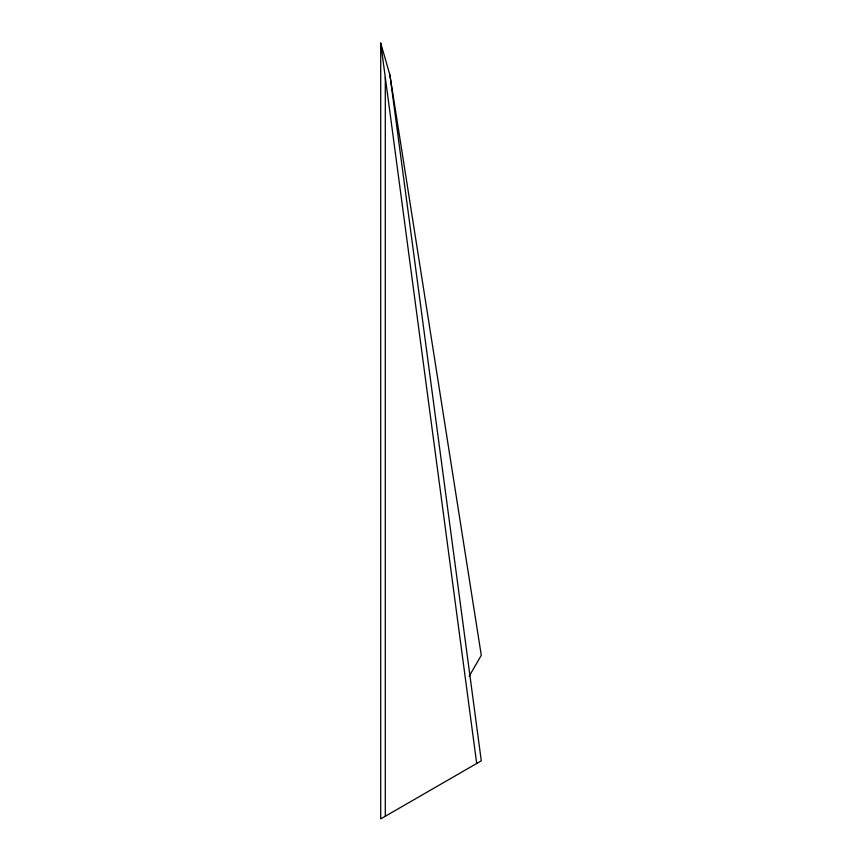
<?xml version="1.0" encoding="UTF-8"?>
<svg xmlns="http://www.w3.org/2000/svg" width="862" height="862" viewBox="0 0 862 862"><rect width="100%" height="100%" fill="white"/><g stroke="black" fill="none" stroke-linecap="round" stroke-linejoin="round"><path stroke-width="1.29" d="M469.187 676.261L481.287 655.303L389.893 74.886L380.713 43.1L380.713 818.9L481.287 760.834L389.893 74.886M381.554 48.401L380.713 43.1L476.697 763.484M385.303 77.526L385.303 816.249"/></g></svg>
